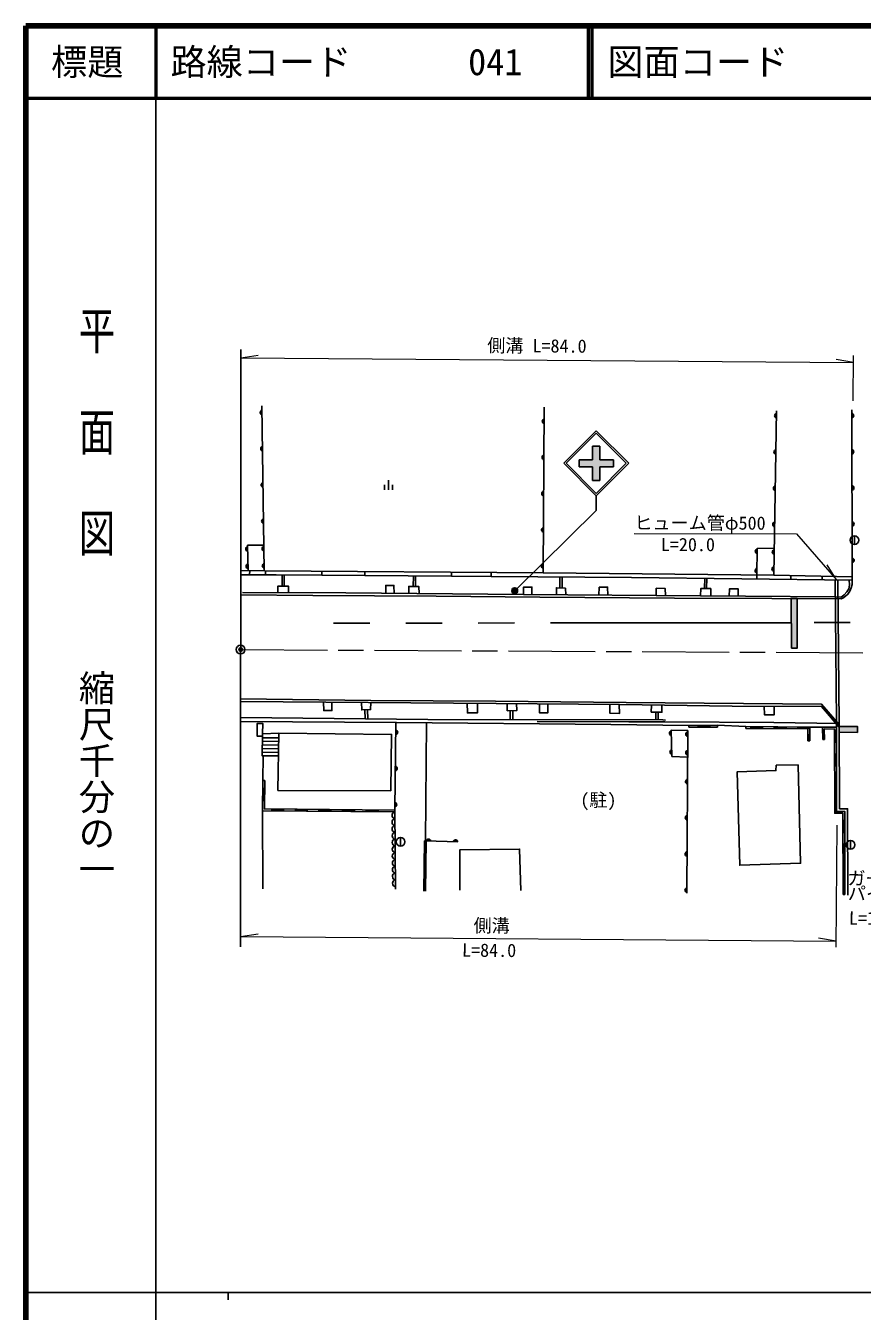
# Model space of a CAD drawing. Units: millimetres at full size, sheet at 1:1000; details may follow other scales. Extents: x 40000 to 680000, y 20000 to 380000.
# Drawn here: x 40000 to 155609, y 202409 to 380000 of the extents above; entities that cross this region are included whole.
import ezdxf
from ezdxf.enums import TextEntityAlignment as Align

# ---------------------------------------------------------------- set-up
doc = ezdxf.new("R2010")
doc.units = ezdxf.units.MM
doc.header["$LTSCALE"] = 1000
doc.header["$PDMODE"] = 32
doc.header["$PDSIZE"] = 500
doc.linetypes.add('CHAIN', pattern=[18.5, 12, -1.5, 3.5, -1.5])
for name, color, linetype, lineweight in [('M-BGD', 7, 'Continuous', 25), ('M-BMK', 2, 'CHAIN', 13), ('M-BMK-OTRS', 5, 'Continuous', 25), ('M-BMK-SRVR', 3, 'Continuous', 25), ('M-STR-HTXT', 7, 'Continuous', 13), ('M-STR-STRC', 7, 'Continuous', 25), ('M-TTL', 2, 'Continuous', 140), ('M-TTL-BAND', 7, 'Continuous', 25), ('M-TTL-LINE', 7, 'Continuous', 50)]:
    doc.layers.add(name, color=color, linetype=linetype, lineweight=lineweight)
for name, color, linetype in [('M-BMK-HTXT', 7, 'Continuous'), ('M-OTRS', 6, 'Continuous'), ('M-TTL-TXT', 7, 'Continuous')]:
    doc.layers.add(name, color=color, linetype=linetype)
doc.styles.add('@ＭＳ ゴシック', font='')
doc.styles.add('ＭＳ ゴシック', font='')
doc.styles.get('@ＭＳ ゴシック').set_extended_font_data('@MS Gothic')
doc.styles.get('ＭＳ ゴシック').set_extended_font_data('MS Gothic')

msp = doc.modelspace()

# ---------------------------------------------------------------- hatches: boundary and pattern name
at = {"layer": 'M-BGD'}
for points in [[(72670, 326247), (72662, 326872, 0.84072)], [(111648, 325044), (111652, 325669, 0.84072)], [(143746, 325795), (143756, 326421, 0.84072)], [(154156, 326461), (154158, 325836, 0.84072)], [(72738, 321247), (72730, 321873, 0.84072)], [(154172, 321462), (154174, 320836, 0.84072)], [(111612, 320044), (111616, 320670, 0.84072)], [(143661, 320796), (143672, 321421, 0.84072)], [(72806, 316248), (72798, 316873, 0.84072)], [(143577, 315796), (143587, 316422, 0.84072)], [(154187, 316462), (154189, 315836, 0.84072)], [(111577, 315044), (111581, 315670, 0.84072)], [(72874, 311248), (72865, 311874, 0.84072)], [(143492, 310797), (143503, 311423, 0.84072)], [(154203, 311462), (154205, 310836, 0.84072)], [(111541, 310044), (111546, 310670, 0.84072)], [(70670, 307405), (70656, 308030, 0.84072)], [(72925, 307460), (72917, 308085, 0.84072)], [(141087, 307081), (141094, 307707, 0.84072)], [(143428, 306990), (143438, 307616, 0.84072)], [(70723, 305023), (70709, 305649, 0.84072)], [(72957, 305079), (72949, 305704, 0.84072)], [(111506, 305044), (111510, 305670, 0.84072)], [(154218, 306462), (154220, 305836, 0.84072)], [(141059, 304424), (141065, 305050, 0.84072)], [(143388, 304639), (143399, 305265, 0.84072)], [(91152, 282704), (91144, 282078, 0.84072)], [(129234, 281931), (129217, 282556, 0.84072)], [(131478, 281820), (131481, 282446, 0.84072)], [(134545, 283354), (132912, 283345), (132914, 283095), (134547, 283104)], [(141820, 283152), (140187, 283165), (140185, 282915), (141818, 282902)], [(145085, 283125), (143452, 283138), (143450, 282888), (145083, 282875)], [(148351, 283098), (146718, 283111), (146716, 282861), (148349, 282848)], [(152032, 281008), (152028, 282641), (151778, 282640), (151782, 281007)], [(148344, 282039), (148094, 282040), (148089, 281231), (148339, 281230)], [(150374, 282259), (150124, 282255), (150140, 281407), (150390, 281412)], [(129304, 279345), (129287, 279970, 0.84072)], [(131464, 279243), (131467, 279869, 0.84072)], [(152042, 277742), (152037, 279375), (151787, 279375), (151792, 277742)], [(91086, 277705), (91078, 277079, 0.84072)], [(131443, 275270), (131446, 275896, 0.84072)], [(152051, 274477), (152046, 276109), (151796, 276109), (151801, 274476)], [(73001, 272982), (73021, 274615), (72771, 274618), (72751, 272985)], [(75628, 271780), (73995, 271795), (73993, 271545), (75626, 271530)], [(78894, 271751), (77261, 271765), (77259, 271515), (78891, 271501)], [(82159, 271721), (80527, 271736), (80524, 271486), (82157, 271471)], [(91020, 272705), (91012, 272079, 0.84072)], [(152060, 271211), (152056, 272844), (151806, 272843), (151810, 271210)], [(85425, 271692), (83792, 271706), (83790, 271457), (85423, 271442)], [(88691, 271662), (87058, 271677), (87056, 271427), (88689, 271412)], [(131416, 270270), (131419, 270896, 0.84072)], [(153195, 268568), (153192, 270201), (152942, 270200), (152945, 268567)], [(95362, 267379), (95987, 267363, 0.84072)], [(99097, 267281), (99723, 267265, 0.84072)], [(153199, 265302), (153197, 266935), (152947, 266935), (152949, 265302)], [(95317, 264557), (95343, 266189), (95093, 266193), (95067, 264561)], [(131389, 265270), (131392, 265896, 0.84072)], [(95265, 261291), (95291, 262924), (95041, 262928), (95015, 261295)], [(153203, 262036), (153201, 263669), (152951, 263669), (152953, 262036)], [(131362, 260270), (131365, 260896, 0.84072)]]:
    msp.add_hatch(color=256, dxfattribs=at).paths.add_polyline_path(points)
at = {"layer": 'M-STR-STRC'}
for points in [[(116486, 320049), (118347, 320049), (118348, 321909), (119348, 321909), (119347, 320049), (121206, 320049), (121206, 319049), (119347, 319049), (119346, 317189), (118346, 317189), (118347, 319049), (116486, 319049)], [(107947, 301814, 0.41421), (107708, 302327, 0.41421), (107196, 302088, 1)], [(146603, 300853), (145797, 300854), (145810, 294033), (146610, 294034)], [(154937, 282378), (154947, 283178), (152413, 283199), (152417, 282399)]]:
    msp.add_hatch(color=256, dxfattribs=at).paths.add_polyline_path(points)

# ---------------------------------------------------------------- linework, layer by layer
at = {"layer": 'M-BGD'}
for p, q in [((72654, 327494), (72962, 304719)), ((111663, 327284), (111501, 304418)), ((143763, 326821), (143379, 304076)), ((89601, 315883), (89601, 316579)), ((90135, 315883), (90135, 317211)), ((90668, 315883), (90668, 316579)), ((154518, 308328), (154518, 309528)), ((69703, 304157), (70943, 304150)), ((70943, 304150), (70951, 304745)), ((70943, 304150), (73145, 304137)), ((73145, 304137), (73149, 304717)), ((75440, 304125), (75428, 302570)), ((75740, 304124), (75728, 302567)), ((80905, 304107), (80909, 304657)), ((80905, 304107), (86856, 304055)), ((86856, 304055), (86860, 304610)), ((86856, 304055), (98852, 303948)), ((93588, 303995), (93562, 302535)), ((93888, 303992), (93862, 302529)), ((98852, 303948), (98856, 304517)), ((98852, 303948), (104318, 303910)), ((104318, 303910), (104322, 304474)), ((113818, 302332), (113828, 303845)), ((114118, 302318), (114128, 303843)), ((141055, 304085), (141049, 303578)), ((145742, 303524), (145751, 304034)), ((150077, 303474), (150085, 303959)), ((133798, 302253), (133833, 303661)), ((134098, 302247), (134133, 303657)), ((152027, 283907), (151842, 303454)), ((152412, 283460), (152224, 303450)), ((86865, 285497), (86923, 284241)), ((87215, 285511), (87274, 284237)), ((106959, 285376), (106951, 284132)), ((107309, 285383), (107301, 284132)), ((127071, 285173), (127064, 284095)), ((127421, 285172), (127414, 284094)), ((131482, 282627), (131361, 260159)), ((131641, 283336), (135582, 283363)), ((131641, 283336), (131643, 283086)), ((131643, 283086), (135584, 283113)), ((132912, 283345), (132914, 283095)), ((134545, 283354), (134547, 283104)), ((135582, 283363), (135584, 283113)), ((135582, 283363), (139497, 283171)), ((139497, 283171), (139495, 282921)), ((140187, 283165), (140185, 282915)), ((141820, 283152), (141818, 282902)), ((143452, 283138), (143450, 282888)), ((145085, 283125), (145083, 282875)), ((146718, 283111), (146716, 282861)), ((148351, 283098), (148349, 282848)), ((148351, 283098), (150108, 283102)), ((152028, 282641), (151778, 282640)), ((152027, 283094), (152027, 283907)), ((72683, 280649), (74942, 280620)), ((72690, 281149), (74948, 281120)), ((72696, 281649), (74955, 281620)), ((148089, 281231), (148339, 281230)), ((148094, 282040), (148344, 282039)), ((150124, 282255), (150374, 282259)), ((150390, 281412), (150140, 281407)), ((152032, 281008), (151782, 281007)), ((72670, 279649), (74929, 279620)), ((72677, 280149), (74935, 280120)), ((72785, 275722), (72830, 279147)), ((152037, 279375), (151787, 279375)), ((152042, 277742), (151792, 277742)), ((72785, 275722), (73035, 275719)), ((152046, 276109), (151796, 276109)), ((73021, 274615), (72771, 274618)), ((152051, 274477), (151801, 274476)), ((73001, 272982), (72751, 272985)), ((73995, 271795), (73993, 271545)), ((75628, 271780), (75626, 271530)), ((77261, 271765), (77259, 271515)), ((78894, 271751), (78891, 271501)), ((80527, 271736), (80524, 271486)), ((82159, 271721), (82157, 271471)), ((152056, 272844), (151806, 272843)), ((72733, 271556), (72787, 260755)), ((83792, 271706), (83790, 271457)), ((85425, 271692), (85423, 271442)), ((87058, 271677), (87056, 271427)), ((88691, 271662), (88689, 271412)), ((152060, 271211), (151810, 271210)), ((153192, 270201), (152942, 270200)), ((153195, 268568), (152945, 268567)), ((91807, 267871), (91807, 266671)), ((95112, 267383), (95001, 260449)), ((95362, 267379), (95112, 267383)), ((95362, 267379), (95251, 260445)), ((153197, 266935), (152947, 266935)), ((153996, 266252), (153996, 267452)), ((95343, 266189), (95093, 266193)), ((153199, 265302), (152949, 265302)), ((95291, 262924), (95041, 262928)), ((95317, 264557), (95067, 264561)), ((153201, 263669), (152951, 263669)), ((95265, 261291), (95015, 261295)), ((153203, 262036), (152953, 262036)), ((153205, 259978), (152955, 259978))]:
    msp.add_line(p, q, dxfattribs=at)
for points in [[(154155, 326948), (154226, 303886), (143379, 304076), (111501, 304418), (73061, 304718), (69703, 304761)], [(72915, 308234), (70652, 308234), (70729, 304748)], [(143442, 307830), (141095, 307801), (141055, 304100)], [(154226, 303886), (154207, 303395), (154206, 302803), (154068, 302341), (153899, 301904), (153625, 301459), (153283, 301184), (152901, 300928), (152668, 300848), (143086, 300857), (129676, 300929), (111027, 301080), (96736, 301185), (79671, 301294), (69702, 301385)], [(73145, 304137), (74612, 304128), (80905, 304107)], [(104318, 303910), (123733, 303776), (154208, 303427)], [(74823, 301695), (74839, 302575), (76318, 302563), (76330, 301687)], [(89745, 301594), (89751, 302684), (90889, 302693), (90927, 301583)], [(92940, 301563), (92935, 302546), (94343, 302521), (94352, 301550)], [(108781, 301410), (108794, 302448), (109955, 302447), (109961, 301402)], [(114619, 301369), (114588, 302295), (113341, 302355), (113346, 301378)], [(120430, 301328), (120418, 302441), (119250, 302438), (119202, 301337)], [(128396, 301271), (128366, 302270), (127128, 302301), (127121, 301280)], [(134695, 301225), (134676, 302234), (133304, 302264), (133267, 301237)], [(138477, 301193), (138463, 302188), (137241, 302206), (137228, 301204)], [(153784, 303432), (153823, 302703), (153733, 302200), (153459, 301795), (153112, 301399), (152843, 301152), (152635, 301062)], [(69949, 301719), (84242, 301647), (108791, 301410), (133246, 301237), (151840, 301082), (152635, 301062)], [(153590, 259878), (153583, 271823), (152471, 271820), (152412, 283460), (149988, 286271), (122995, 286495), (104930, 286697), (87679, 286797), (69699, 286999)], [(69699, 286662), (105010, 286379), (122063, 286215), (137611, 286007), (149991, 285933), (152414, 283094)], [(82305, 286561), (82324, 285398), (81188, 285391), (81165, 286570)], [(87680, 286518), (87648, 285528), (86429, 285479), (86415, 286528)], [(102428, 286400), (102421, 285076), (101042, 285062), (101024, 286411)], [(107833, 286352), (107862, 285395), (106539, 285368), (106549, 286364)], [(112155, 286310), (112148, 285073), (111006, 285063), (110988, 286322)], [(120715, 286228), (120732, 285021), (122055, 284980), (122028, 286215)], [(127926, 286136), (127913, 285172), (126453, 285174), (126462, 286156)], [(143413, 285972), (143411, 284800), (142087, 284812), (142066, 285980)], [(69699, 284414), (95570, 284154), (128057, 284093), (128393, 284085)], [(69699, 283897), (91229, 283735), (120856, 283475), (131641, 283336)], [(72707, 282168), (72775, 283585), (71967, 283592), (71992, 281844), (72702, 281834)], [(91166, 283735), (91007, 271708), (91089, 260726)], [(99723, 267265), (95237, 267381), (95380, 283699)], [(128318, 283847), (123354, 283828), (110668, 283892)], [(128318, 283847), (143374, 283738), (152280, 283613)], [(131482, 282627), (129214, 282688), (129312, 279049), (131462, 278938)], [(139495, 282921), (148100, 282850), (148089, 281231)], [(139497, 283171), (148351, 283098), (148339, 281230)], [(150140, 281407), (150108, 283102), (152027, 283094), (152060, 271459), (153191, 271453), (153205, 259978)], [(150390, 281412), (150363, 282851), (151777, 282845), (151810, 271210), (152941, 271204), (152955, 259978)], [(74963, 282249), (72707, 282168), (72664, 279149), (74922, 279120)], [(72785, 275722), (72733, 271556), (91009, 271392)], [(73035, 275719), (72986, 271804), (91012, 271642)], [(108414, 260538), (108252, 266269), (99981, 266135), (99982, 260571)]]:
    msp.add_lwpolyline(points, dxfattribs=at)
for points in [[(90466, 274314), (90558, 282089), (74963, 282249), (74861, 274353)], [(146730, 277884), (143727, 277838), (143676, 277101), (138334, 276946), (138681, 264026), (147084, 264311)]]:
    msp.add_lwpolyline(points, close=True, dxfattribs=at)
for centre in [(154518, 308928), (91807, 267271), (153996, 266852)]:
    msp.add_circle(centre, 600, dxfattribs=at)
for centre, radius, start, end in [((72721, 326560), 318, 100.66809, 260.88582), ((111704, 325356), 318, 99.48476, 259.70249), ((143805, 326107), 318, 98.92316, 259.14089), ((154103, 326148), 318, 280.06825, 80.28597), ((72789, 321561), 318, 100.66809, 260.88582), ((154118, 321148), 318, 280.06825, 80.28597), ((111669, 320356), 318, 99.48476, 259.70249), ((143721, 321107), 318, 98.92316, 259.14089), ((72856, 316561), 318, 100.66809, 260.88582), ((143636, 316108), 318, 98.92316, 259.14089), ((154134, 316148), 318, 280.06825, 80.28597), ((111633, 315356), 318, 99.48476, 259.70249), ((72924, 311562), 318, 100.66809, 260.88582), ((143552, 311109), 318, 98.92316, 259.14089), ((154149, 311148), 318, 280.06825, 80.28597), ((111598, 310356), 318, 99.48476, 259.70249), ((70718, 307719), 318, 101.15882, 261.37655), ((72976, 307773), 318, 100.66809, 260.88582), ((141145, 307394), 318, 99.27113, 259.48886), ((143488, 307302), 318, 98.92316, 259.14089), ((70770, 305337), 318, 101.15882, 261.37655), ((73008, 305392), 318, 100.66809, 260.88582), ((111562, 305357), 318, 99.48476, 259.70249), ((154165, 306149), 318, 280.06825, 80.28597), ((141116, 304736), 318, 99.27113, 259.48886), ((143448, 304951), 318, 98.92316, 259.14089), ((91093, 282392), 318, 279.13589, 79.35362), ((129280, 282245), 318, 101.43383, 261.65156), ((131534, 282132), 318, 99.5829, 259.80063), ((129350, 279659), 318, 101.43383, 261.65156), ((131520, 279556), 318, 99.5829, 259.80063), ((91027, 277392), 318, 279.13589, 79.35362), ((131499, 275583), 318, 99.5829, 259.80063), ((90962, 272393), 318, 279.13589, 79.35362), ((91095, 270923), 476, 100.31936, 260.53709), ((91102, 269984), 476, 100.31936, 260.53709), ((131472, 270583), 318, 99.5829, 259.80063), ((91109, 269045), 476, 100.31936, 260.53709), ((91116, 268107), 476, 100.31936, 260.53709), ((91123, 267168), 476, 100.31936, 260.53709), ((91130, 266229), 476, 100.31936, 260.53709), ((95673, 267316), 318, 8.40705, 168.62478), ((99409, 267218), 318, 8.40705, 168.62478), ((91137, 265291), 476, 100.31936, 260.53709), ((91144, 264352), 476, 100.31936, 260.53709), ((131445, 265583), 318, 99.5829, 259.80063), ((91151, 263413), 476, 100.31936, 260.53709), ((91158, 262474), 476, 100.31936, 260.53709), ((91165, 261536), 476, 100.31936, 260.53709), ((131418, 260583), 318, 99.5829, 259.80063)]:
    msp.add_arc(centre, radius, start, end, dxfattribs=at)
at = {"layer": 'M-BMK'}
msp.add_lwpolyline([(69701, 293814), (169134, 293320), (368460, 291583), (467872, 291021), (567478, 290151)], dxfattribs=at)
at = {"layer": 'M-BMK-OTRS'}
msp.add_line((69709, 335257), (69692, 252761), dxfattribs=at)
at = {"layer": 'M-BMK-SRVR'}
msp.add_circle((69701, 293814), 600, dxfattribs=at)
at = {"layer": 'M-OTRS'}
msp.add_point((69701, 293814), dxfattribs=at)
at = {"layer": 'M-STR-HTXT'}
for p, q in [((69709, 334114), (72137, 334480)), ((69709, 334114), (154400, 333470)), ((154400, 333470), (151978, 333872)), ((154359, 328182), (154407, 334437)), ((152046, 303455), (150744, 305536)), ((151989, 252690), (152118, 269582)), ((69693, 254168), (72120, 254533)), ((69693, 254168), (151996, 253542)), ((151996, 253542), (149574, 253944))]:
    msp.add_line(p, q, dxfattribs=at)
msp.add_lwpolyline([(124078, 309869), (146510, 309816), (152046, 303455)], dxfattribs=at)
at = {"layer": 'M-STR-STRC'}
for p, q in [((114346, 319549), (118846, 324049)), ((114700, 319549), (118846, 323696)), ((123346, 319549), (118846, 324049)), ((122993, 319549), (118846, 323696)), ((118348, 321909), (118347, 320049)), ((118348, 321909), (119348, 321909)), ((119348, 321909), (119347, 320049)), ((116486, 320049), (116486, 319049)), ((116486, 320049), (118347, 320049)), ((119347, 320049), (121206, 320049)), ((121206, 320049), (121206, 319049)), ((114346, 319549), (118846, 315048)), ((114700, 319549), (118846, 315402)), ((116486, 319049), (118347, 319049)), ((118347, 319049), (118346, 317189)), ((118846, 315402), (122993, 319549)), ((118846, 315049), (123346, 319549)), ((119347, 319049), (119346, 317189)), ((119347, 319049), (121206, 319049)), ((118346, 317189), (119346, 317189)), ((118846, 315049), (118846, 313049)), ((107571, 301951), (118846, 313049)), ((87537, 297474), (82537, 297469)), ((97537, 297484), (92537, 297479)), ((107537, 297494), (102537, 297489)), ((145804, 297533), (112537, 297500)), ((153956, 297541), (148956, 297536))]:
    msp.add_line(p, q, dxfattribs=at)
for points in [[(145810, 294033), (145797, 300854), (146603, 300853), (146610, 294034)], [(154937, 282378), (152417, 282399), (152413, 283199), (154947, 283178)]]:
    msp.add_lwpolyline(points, close=True, dxfattribs=at)
msp.add_circle((107571, 301951), 400, dxfattribs=at)
at = {"layer": 'M-TTL'}
for p, q in [((40000, 380000), (40000, 20000)), ((680000, 380000), (40000, 380000))]:
    msp.add_line(p, q, dxfattribs=at)
at = {"layer": 'M-TTL-BAND'}
for p, q in [((58000, 370000), (58000, 20000)), ((40000, 205000), (579000, 205000)), ((68000, 205000), (68000, 204000))]:
    msp.add_line(p, q, dxfattribs=at)
at = {"layer": 'M-TTL-LINE'}
for p, q in [((58000, 380000), (58000, 370000)), ((117750, 380000), (117750, 370000)), ((118250, 380000), (118250, 370000)), ((40000, 370000), (680000, 370000))]:
    msp.add_line(p, q, dxfattribs=at)

# ---------------------------------------------------------------- texts
at = {"layer": 'M-BMK-HTXT', "style": 'ＭＳ ゴシック'}
msp.add_text('(駐)', height=1833, dxfattribs=at).set_placement((116645, 271568), align=Align.BOTTOM_LEFT)
at = {"layer": 'M-STR-HTXT', "style": 'ＭＳ ゴシック'}
for s, rotation, p in [('側溝 L=84.0', 359.564, (103771, 334377)), ('ヒューム管φ500', 359.865, (124110, 309869)), ('L=20.0', 359.865, (127765, 306872)), ('ガード', 359.564, (153550, 260777)), ('パイプ', 359.564, (153597, 258672)), ('L=1.6', 359.564, (153762, 255272)), ('側溝', 359.564, (101879, 254249)), ('L=84.0', 359.564, (100289, 250850))]:
    msp.add_text(s, height=1833, rotation=rotation, dxfattribs=at).set_placement(p, align=Align.BOTTOM_LEFT)
at = {"layer": 'M-TTL-BAND', "style": '@ＭＳ ゴシック', "width": 1.4}
msp.add_text('平  面  図', height=3666, rotation=270, dxfattribs=at).set_placement((49777, 306475), align=Align.MIDDLE_RIGHT)
at = {"layer": 'M-TTL-BAND', "style": '@ＭＳ ゴシック'}
msp.add_text('縮尺千分の一', height=3666, rotation=270, dxfattribs=at).set_placement((49777, 261030), align=Align.MIDDLE_RIGHT)
at = {"layer": 'M-TTL-TXT', "style": 'ＭＳ ゴシック'}
msp.add_text('標題', height=3666, dxfattribs=at).set_placement((48500, 375000), align=Align.MIDDLE_CENTER)
for s, p in [('路線コード', (60000, 375000)), ('041', (101142, 375000)), ('図面コード', (120380, 375000))]:
    msp.add_text(s, height=3666, dxfattribs=at).set_placement(p, align=Align.MIDDLE_LEFT)

doc.saveas('drawing.dxf')
